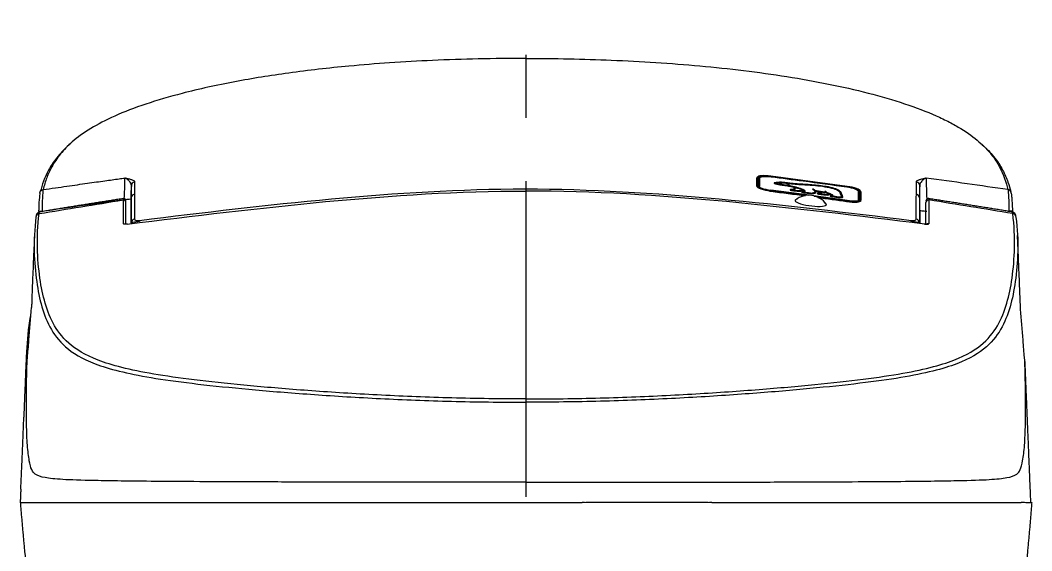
# Model space of a CAD drawing. Extents: x 2897 to 9100, y -47 to 2481.
# Drawn here: x 4303.5 to 4703.9, y 661.7 to 871.7 of the extents above; entities that cross this region are included whole.
import ezdxf

# ---------------------------------------------------------------- set-up
doc = ezdxf.new("R2010")
doc.units = 0
doc.header["$LTSCALE"] = 20
doc.header["$MEASUREMENT"] = 0
doc.linetypes.add('CENTER', pattern=[2, 1.25, -0.25, 0.25, -0.25])
doc.layers.get('0').update_dxf_attribs({"linetype": 'CONTINUOUS'})
doc.layers.add('1', color=7, linetype='CONTINUOUS')

msp = doc.modelspace()

# ---------------------------------------------------------------- linework, layer by layer
at = {"color": 1, "linetype": 'CENTER', "ltscale": 5}
msp.add_line((4503.7, 283.05), (4503.7, 871.69), dxfattribs=at)
at = {"layer": '1', "color": 0, "linetype": 'Continuous'}
for p, q in [((4503.66, 856.59), (4503.66, 856.59)), ((4347.48, 801.38), (4347.39, 791.2)), ((4659.46, 801.38), (4659.55, 791.25)), ((4345.93, 791.04), (4345.9, 791.01)), ((4661.46, 791.01), (4661.43, 791.04)), ((4700.29, 680.77), (4700.29, 680.77))]:
    msp.add_line(p, q, dxfattribs=at)
at = {"layer": '1', "color": 0}
for p, q in [((4595.05, 805.96), (4595.05, 809.27)), ((4595.39, 809.56), (4595.39, 806.26)), ((4595.49, 806.24), (4595.49, 809.55)), ((4595.75, 809.26), (4595.75, 805.95)), ((4600.59, 809.97), (4600.55, 809.68)), ((4630.79, 805.95), (4600.59, 810)), ((4600.59, 809.99), (4600.59, 810)), ((4630.79, 805.94), (4600.59, 809.99)), ((4600.59, 809.97), (4630.79, 805.92)), ((4630.79, 805.92), (4630.75, 805.63)), ((4630.75, 805.63), (4630.75, 805.48)), ((4630.79, 805.94), (4630.79, 805.95)), ((4600.59, 804.43), (4600.55, 804.14)), ((4614.27, 802.3), (4600.55, 804.14)), ((4615.93, 802.4), (4600.59, 804.46)), ((4600.59, 804.45), (4600.59, 804.46)), ((4615.86, 802.4), (4600.59, 804.45)), ((4600.59, 804.43), (4615.68, 802.4)), ((4630.79, 800.41), (4617.55, 802.18)), ((4630.79, 800.4), (4617.61, 802.17)), ((4617.8, 802.12), (4630.79, 800.38)), ((4630.75, 800.09), (4619.12, 801.65)), ((4635.55, 800.53), (4635.55, 803.84)), ((4635.89, 804.13), (4635.89, 800.82)), ((4635.99, 800.81), (4635.99, 804.12)), ((4636.25, 803.82), (4636.25, 800.52)), ((4630.79, 800.38), (4630.75, 800.09)), ((4630.79, 800.4), (4630.79, 800.41))]:
    msp.add_line(p, q, dxfattribs=at)
msp.add_arc((4615.62, 793.95), 8.46, 35.3662, 128.832, dxfattribs=at)
for centre, major_axis, ratio, start_param, end_param in [((4595.35, 809.27), (-0.3, 0), 0.977176, 4.582108, 6.283185), ((4600.59, 808.86), (-5.2, 0.73), 0.21337, 4.742381, 6.313177), ((4600.59, 808.86), (-5.1, 0.72), 0.21337, 4.742381, 6.313177), ((4595.45, 809.26), (-0.3, 0), 0.977176, 3.141593, 4.582108), ((4600.55, 808.57), (-4.8, 0.72), 0.226137, 4.746368, 6.317164), ((4596.04, 808.93), (-0.2, 0), 0.97707, 4.596932, 6.283185), ((4595.35, 805.96), (0.3, 0), 0.977176, 1.440515, 3.141593), ((4600.55, 805.27), (-5.5, 0.73), 0.202145, 0.02673, 1.597527), ((4600.59, 805.56), (-5.2, 0.73), 0.21337, 0.029992, 1.600788), ((4595.45, 805.95), (-0.3, 0), 0.977176, 3.141593, 4.582108), ((4600.59, 805.56), (-5.1, 0.72), 0.21337, 0.029992, 1.600788), ((4600.55, 805.27), (-4.8, 0.72), 0.226137, 0.033979, 0.227555), ((4600.55, 805.27), (-4.8, 0.72), 0.226137, 0.642172, 1.604775), ((4630.75, 804.52), (-5.5, 0.73), 0.202145, 3.565072, 4.739119), ((4630.79, 804.81), (-5.2, 0.73), 0.21337, 3.171585, 4.742381), ((4630.79, 804.81), (-5.1, 0.72), 0.21337, 3.171585, 4.742381), ((4630.75, 804.52), (-4.8, 0.72), 0.226137, 3.175571, 4.518381), ((4630.79, 801.51), (-5.1, 0.72), 0.21337, 1.600788, 3.171585), ((4630.79, 801.51), (-5.2, 0.73), 0.21337, 1.600788, 3.171585), ((4630.75, 803.43), (-4.8, 0.67), 0.21337, 3.171585, 3.515073), ((4635.27, 803.72), (-0.2, 0), 0.97617, 3.141593, 4.572097), ((4635.85, 803.84), (-0.3, 0), 0.977176, 4.582108, 6.283185), ((4635.85, 800.53), (-0.3, 0), 0.977176, 4.582108, 6.283185), ((4635.95, 803.82), (0.3, 0), 0.977176, 0, 1.440515), ((4635.95, 800.52), (-0.3, 0), 0.977176, 3.141593, 4.582108), ((4630.75, 804.52), (-5.5, 0.73), 0.202145, 3.168323, 3.416461), ((4630.75, 801.22), (-5.5, 0.73), 0.202145, 1.597527, 3.168323)]:
    msp.add_ellipse(centre, major_axis=major_axis, ratio=ratio, start_param=start_param, end_param=end_param, dxfattribs=at)
at = {"layer": '1', "color": 0, "linetype": 'Continuous'}
for centre, major_axis, ratio, start_param, end_param in [((4348.99, 806.23), (-1.5, 0), 0.973427, 4.859971, 6.276869), ((4658, 806.23), (1.5, -0.01), 0.973426, 0.015724, 1.432621), ((4344.36, 800.12), (1, 0), 1, 6.283193, 8.022508), ((4348.98, 801.37), (-1.5, 0), 0.974796, 4.862351, 6.276701), ((4657.96, 801.37), (1.5, -0.01), 0.974795, 0.01614, 1.43049), ((4663, 800.12), (1, 0), 1, 1.398595, 3.14158), ((4344.36, 799.59), (1, 0), 0.975258, 0, 1.720343), ((4663, 799.59), (-1, 0), 0.975258, 4.562842, 6.283185), ((4311.23, 793.71), (1.49, -0.18), 0.973707, 1.842181, 3.217637), ((4348.94, 791.52), (-1.5, 0), 0.977469, 4.86611, 6.277467), ((4657.9, 791.52), (1.5, -0.01), 0.977468, 0.015924, 1.427281), ((4696.13, 793.71), (-1.49, -0.18), 0.973707, 3.065548, 4.441004), ((4344.36, 790.2), (1, 0), 0.977855, 1.037368, 1.722357), ((4350.96, 791.04), (0.18, -1.49), 0.14994, 3.353164, 3.990729), ((4655.88, 791.04), (-0.18, -1.49), 0.147825, 2.292193, 2.929758), ((4663, 790.2), (-1, 0), 0.977855, 4.560828, 5.23645)]:
    msp.add_ellipse(centre, major_axis=major_axis, ratio=ratio, start_param=start_param, end_param=end_param, dxfattribs=at)
for points, knots in [([(4503.66, 856.59), (4497.35, 856.55), (4485.02, 856.47), (4467.02, 855.85), (4449.96, 854.9), (4430.88, 853.37), (4410.27, 851.04), (4388, 847.46), (4363.73, 842.14), (4343.82, 835.57), (4330.8, 828.73), (4323.89, 823.65), (4319.04, 818.55), (4316.44, 814.61), (4314.89, 811.51), (4313.98, 809.3), (4313.18, 806.99), (4312.78, 805.45), (4312.58, 804.65)], [0, 0, 0, 0, 0.066982, 0.130716, 0.191334, 0.248966, 0.335776, 0.415755, 0.499002, 0.623838, 0.68452, 0.749311, 0.808177, 0.874762, 0.902999, 0.933262, 0.965585, 1, 1, 1, 1]), ([(4503.66, 856.59), (4514.98, 856.59), (4526.25, 856.37), (4549.22, 855.43), (4560.91, 854.69), (4578.31, 853.1), (4584.08, 852.49), (4595.57, 851.09), (4601.31, 850.29), (4618.14, 847.62), (4628.93, 845.48), (4644.12, 841.57), (4649.01, 840.15), (4658.03, 837.16), (4662.2, 835.57), (4667.84, 833.08), (4669.63, 832.22), (4672.93, 830.5), (4674.45, 829.64), (4678.66, 827.05), (4681, 825.33), (4684.94, 821.89), (4686.54, 820.19), (4689.17, 816.89), (4690.2, 815.28), (4692.76, 810.56), (4693.76, 807.55), (4694.43, 804.65)], [0, 0, 0, 0, 0.119755, 0.119755, 0.245504, 0.245504, 0.308379, 0.308379, 0.371254, 0.371254, 0.497003, 0.497003, 0.559878, 0.559878, 0.622752, 0.622752, 0.65419, 0.65419, 0.685627, 0.685627, 0.748501, 0.748501, 0.811376, 0.811376, 0.874251, 0.874251, 1, 1, 1, 1]), ([(4323.22, 822.7), (4323.1, 822.59), (4322.97, 822.49), (4320.88, 820.63), (4319.28, 818.91), (4316.64, 815.57), (4315.6, 813.95), (4313.14, 809.41), (4312.15, 806.59), (4311.46, 803.87)], [0, 0, 0, 0, 0.015866, 0.015866, 0.27074, 0.27074, 0.525615, 0.525615, 1, 1, 1, 1]), ([(4683.91, 822.73), (4684.03, 822.62), (4685.93, 820.96), (4689.26, 817.44), (4692.46, 812.5), (4694.47, 807.85), (4695.22, 805.1), (4695.55, 803.86)], [0, 0, 0, 0, 0.015109, 0.244573, 0.525137, 0.784824, 1, 1, 1, 1]), ([(4312.58, 804.65), (4314.19, 804.88), (4317.32, 805.34), (4321.85, 805.99), (4326.07, 806.59), (4329.99, 807.15), (4333.59, 807.66), (4336.88, 808.12), (4339.85, 808.54), (4342.51, 808.91), (4344.18, 809.14), (4344.96, 809.24)], [0, 0, 0, 0, 0.14962, 0.289664, 0.420105, 0.540919, 0.652086, 0.753591, 0.845419, 0.927558, 1, 1, 1, 1]), ([(4344.66, 800.79), (4344.76, 802.79), (4344.84, 804.68), (4344.95, 807.69), (4344.97, 808.78), (4344.96, 809.24)], [0, 0, 0, 0, 0.5, 0.5, 1, 1, 1, 1]), ([(4344.96, 809.24), (4345.02, 809.25), (4345.03, 809.23), (4345.09, 809.22), (4345.12, 809.21), (4345.21, 809.2), (4345.27, 809.19), (4345.46, 809.15), (4345.58, 809.13), (4345.93, 809.06), (4346.16, 809.01), (4346.83, 808.86), (4347.24, 808.75), (4348.29, 808.37), (4348.78, 808.06), (4348.77, 807.67)], [0, 0, 0, 0, 0.015625, 0.015625, 0.03125, 0.03125, 0.0625, 0.0625, 0.125, 0.125, 0.25, 0.25, 0.5, 0.5, 1, 1, 1, 1]), ([(4347.49, 806.24), (4347.49, 806.91), (4347.11, 807.53), (4346.4, 808.31), (4346.13, 808.54), (4345.71, 808.84), (4345.57, 808.94), (4345.34, 809.06), (4345.27, 809.1), (4345.16, 809.16), (4345.12, 809.17), (4345.06, 809.2), (4345.04, 809.21), (4345.01, 809.22), (4345.02, 809.25), (4344.96, 809.24)], [0, 0, 0, 0, 0.5, 0.5, 0.75, 0.75, 0.875, 0.875, 0.9375, 0.9375, 0.96875, 0.96875, 0.984375, 0.984375, 1, 1, 1, 1]), ([(4658.21, 807.67), (4658.22, 808.06), (4658.7, 808.37), (4659.76, 808.75), (4660.17, 808.86), (4660.84, 809.01), (4661.07, 809.06), (4661.43, 809.13), (4661.55, 809.15), (4661.73, 809.19), (4661.79, 809.2), (4661.88, 809.21), (4661.91, 809.22), (4661.98, 809.23), (4661.99, 809.25), (4662.04, 809.24)], [0, 0, 0, 0, 0.5, 0.5, 0.75, 0.75, 0.875, 0.875, 0.9375, 0.9375, 0.96875, 0.96875, 0.984375, 0.984375, 1, 1, 1, 1]), ([(4662.04, 809.24), (4661.99, 809.25), (4662, 809.22), (4661.96, 809.21), (4661.94, 809.2), (4661.89, 809.17), (4661.85, 809.16), (4661.74, 809.1), (4661.66, 809.06), (4661.44, 808.94), (4661.29, 808.84), (4660.87, 808.54), (4660.6, 808.31), (4659.88, 807.53), (4659.5, 806.91), (4659.5, 806.24)], [0, 0, 0, 0, 0.015625, 0.015625, 0.03125, 0.03125, 0.0625, 0.0625, 0.125, 0.125, 0.25, 0.25, 0.5, 0.5, 1, 1, 1, 1]), ([(4662.04, 809.24), (4662.03, 808.78), (4662.05, 807.69), (4662.15, 804.68), (4662.23, 802.78), (4662.33, 800.79)], [0, 0, 0, 0, 0.5, 0.5, 1, 1, 1, 1]), ([(4347.49, 806.24), (4347.49, 806.05), (4347.49, 805.85), (4347.48, 805.45), (4347.48, 805.24), (4347.48, 804.63), (4347.47, 804.21), (4347.46, 802.94), (4347.46, 802.06), (4347.45, 801.15)], [0, 0, 0, 0, 0.125, 0.125, 0.25, 0.25, 0.5, 0.5, 1, 1, 1, 1]), ([(4350.73, 792.49), (4375.91, 795.56), (4401.22, 798.64), (4452.14, 803.32), (4477.74, 804.93), (4503.41, 804.93)], [0, 0, 0, 0, 0.5, 0.5, 1, 1, 1, 1]), ([(4503.41, 804.93), (4529.07, 804.93), (4554.67, 803.32), (4605.61, 798.64), (4630.92, 795.56), (4656.11, 792.49)], [0, 0, 0, 0, 0.5, 0.5, 1, 1, 1, 1]), ([(4659.57, 796.53), (4659.57, 797.37), (4659.56, 798.2), (4659.55, 799.45), (4659.54, 800.08), (4659.54, 800.7), (4659.54, 801.02), (4659.54, 801.12), (4659.53, 801.33), (4659.53, 801.43), (4659.53, 802.36), (4659.52, 803.17), (4659.51, 804.35), (4659.51, 804.74), (4659.5, 805.51), (4659.5, 805.88), (4659.5, 806.24)], [0, 0, 0, 0, 0.25, 0.25, 0.375, 0.4375, 0.4375, 0.46875, 0.46875, 0.5, 0.5, 0.75, 0.75, 0.875, 0.875, 1, 1, 1, 1]), ([(4311.31, 803.27), (4311.21, 802.84), (4311.1, 801.9), (4310.91, 799.31), (4310.84, 797.68), (4310.78, 795.96)], [0, 0, 0, 0, 0.5, 0.5, 1, 1, 1, 1]), ([(4312.58, 804.65), (4312.53, 804.34), (4312.42, 803.68), (4312.33, 802.16), (4312.27, 800.89), (4312.24, 800.05), (4312.21, 798.97), (4312.18, 797.63), (4312.17, 796.63), (4312.17, 796.1)], [0, 0, 0, 0, 0.237985, 0.498466, 0.56293, 0.646525, 0.748442, 0.867111, 1, 1, 1, 1]), ([(4344.66, 800.79), (4345.41, 800.79), (4346.13, 800.83), (4347.15, 800.96), (4347.45, 801.06), (4347.45, 801.15)], [0, 0, 0, 0, 0.5, 0.5, 1, 1, 1, 1]), ([(4345.9, 791.01), (4371.91, 794.19), (4398.05, 797.41), (4450.71, 802.37), (4477.13, 804.1), (4503.68, 804.1)], [0, 0, 0, 0, 0.5, 0.5, 1, 1, 1, 1]), ([(4661.46, 791.01), (4635.45, 794.19), (4609.31, 797.41), (4556.65, 802.37), (4530.23, 804.1), (4503.68, 804.1)], [0, 0, 0, 0, 0.5, 0.5, 1, 1, 1, 1]), ([(4662.33, 800.82), (4662.33, 800.8), (4662.33, 800.77), (4662.33, 800.75), (4662.33, 800.62), (4662.33, 800.46), (4662.33, 800.3)], [0, 0, 0, 0, 0.000123, 0.000123, 0.000123, 1, 1, 1, 1]), ([(4694.43, 804.65), (4694.54, 804.16), (4694.63, 803.06), (4694.77, 800.03), (4694.81, 798.11), (4694.83, 796.1)], [0, 0, 0, 0, 0.5, 0.5, 1, 1, 1, 1]), ([(4695.7, 803.27), (4695.73, 803.14), (4695.78, 802.9), (4695.85, 802.3), (4695.93, 801.55), (4696.02, 800.33), (4696.13, 798.5), (4696.19, 796.81), (4696.22, 795.96)], [0, 0, 0, 0, 0.126081, 0.249489, 0.373141, 0.49994, 0.749855, 1, 1, 1, 1]), ([(4345.36, 790.99), (4345.36, 791.17), (4345.36, 791.36), (4345.36, 794.16), (4345.36, 796.84), (4345.36, 799.59)], [0, 0, 0, 0, 0.064886, 0.064886, 1, 1, 1, 1]), ([(4662, 790.99), (4662, 791.17), (4662, 791.35), (4662, 794.16), (4662, 796.84), (4662, 799.59)], [0, 0, 0, 0, 0.065013, 0.065013, 1, 1, 1, 1]), ([(4311.1, 795.72), (4311.03, 795.72), (4310.81, 795.7), (4310.48, 795.51), (4310.19, 795.25), (4310.02, 795), (4309.93, 794.79), (4309.86, 794.57), (4309.79, 794.26), (4309.76, 794.06), (4309.73, 793.71), (4309.72, 793.69)], [0, 0, 0, 0, 0.032591, 0.109736, 0.175465, 0.234535, 0.294695, 0.376856, 0.544443, 0.964316, 1, 1, 1, 1]), ([(4348.73, 792.96), (4348.73, 792.8), (4348.84, 792.66), (4349.44, 792.46), (4349.98, 792.4), (4350.73, 792.49)], [0, 0, 0, 0, 0.5, 0.5, 1, 1, 1, 1]), ([(4656.11, 792.49), (4656.86, 792.4), (4657.4, 792.46), (4658, 792.66), (4658.12, 792.8), (4658.12, 792.96)], [0, 0, 0, 0, 0.5, 0.5, 1, 1, 1, 1]), ([(4659.57, 796.53), (4659.58, 796.44), (4659.87, 796.34), (4660.9, 796.21), (4661.62, 796.17), (4662.37, 796.17)], [0, 0, 0, 0, 0.5, 0.5, 1, 1, 1, 1]), ([(4697.59, 794.04), (4697.58, 794.15), (4697.54, 794.39), (4697.5, 794.6), (4697.38, 794.93), (4697.14, 795.28), (4696.77, 795.6), (4696.45, 795.7), (4696.27, 795.74)], [0, 0, 0, 0, 0.297445, 0.558507, 0.688585, 0.787127, 0.889914, 1, 1, 1, 1]), ([(4345.9, 791.01), (4345.84, 791.01), (4345.79, 791), (4345.52, 790.97), (4345.32, 790.96), (4344.95, 790.95), (4344.78, 790.96), (4344.5, 790.99), (4344.39, 791.01), (4344.25, 791.08), (4344.21, 791.12), (4344.21, 791.17)], [0, 0, 0, 0, 0.058388, 0.058388, 0.287997, 0.287997, 0.52184, 0.52184, 0.761124, 0.761124, 1, 1, 1, 1]), ([(4345.69, 791.02), (4345.56, 791), (4345.3, 790.98), (4345.01, 790.99), (4344.87, 791), (4344.81, 791.02), (4344.84, 791.01)], [0, 0, 0, 0, 0.295168, 0.613792, 0.85106, 1, 1, 1, 1]), ([(4350.67, 792.01), (4349.64, 791.88), (4348.76, 791.76), (4347.69, 791.59), (4347.45, 791.55), (4347.45, 791.52)], [0, 0, 0, 0, 0.5, 0.5, 1, 1, 1, 1]), ([(4659.4, 791.52), (4659.4, 791.55), (4659.16, 791.59), (4658.08, 791.76), (4657.2, 791.88), (4656.17, 792.01)], [0, 0, 0, 0, 0.5, 0.5, 1, 1, 1, 1]), ([(4661.46, 791.01), (4661.52, 791.01), (4661.57, 791), (4661.84, 790.97), (4662.04, 790.96), (4662.41, 790.95), (4662.58, 790.96), (4662.86, 790.99), (4662.97, 791.01), (4663.11, 791.08), (4663.15, 791.12), (4663.15, 791.17)], [0, 0, 0, 0, 0.058388, 0.058388, 0.287997, 0.287997, 0.52184, 0.52184, 0.761124, 0.761124, 1, 1, 1, 1]), ([(4662.53, 791.01), (4662.47, 791), (4662.3, 790.99), (4662, 790.99), (4661.75, 791.01), (4661.61, 791.02)], [0, 0, 0, 0, 0.431983, 0.699099, 1, 1, 1, 1]), ([(4309.13, 786.51), (4309.04, 784.29), (4308.86, 780.07), (4308.62, 774.45), (4308.42, 769.59), (4308.25, 765.5), (4308.13, 762.2), (4308.05, 759.77), (4308.02, 758.37), (4308, 758.03), (4308, 757.98)], [0, 0, 0, 0, 0.107216, 0.217795, 0.334519, 0.459494, 0.594273, 0.740029, 0.897698, 1, 1, 1, 1]), ([(4699.44, 756.99), (4699.45, 756.96), (4699.44, 757.37), (4699.37, 759.07), (4699.25, 762.12), (4699.07, 766.42), (4698.84, 771.95), (4698.56, 778.71), (4698.35, 783.77), (4698.23, 786.51)], [0, 0, 0, 0, 0.130078, 0.265735, 0.400609, 0.538494, 0.682698, 0.835872, 1, 1, 1, 1]), ([(4503.68, 721.8), (4493.82, 721.8), (4483.96, 721.93), (4464.79, 722.45), (4455.5, 722.82), (4437.44, 723.74), (4428.65, 724.29), (4412.25, 725.47), (4404.56, 726.1), (4390.09, 727.42), (4383.27, 728.11), (4370.74, 729.55), (4365.07, 730.28), (4354.95, 731.85), (4350.49, 732.67), (4342.66, 734.45), (4339.32, 735.4), (4330.74, 738.37), (4326.83, 740.57), (4320.82, 745.37), (4318.73, 747.97), (4315.49, 753.54), (4314.31, 756.5), (4312.47, 762.79), (4311.81, 766.11), (4311.31, 769.62)], [0, 0, 0, 0, 0.0625, 0.0625, 0.125, 0.125, 0.1875, 0.1875, 0.25, 0.25, 0.3125, 0.3125, 0.375, 0.375, 0.4375, 0.4375, 0.5, 0.5, 0.625, 0.625, 0.75, 0.75, 0.875, 0.875, 1, 1, 1, 1]), ([(4503.68, 721.8), (4513.54, 721.8), (4523.4, 721.93), (4542.57, 722.45), (4551.86, 722.82), (4569.92, 723.74), (4578.72, 724.29), (4595.11, 725.47), (4602.8, 726.1), (4617.27, 727.42), (4624.09, 728.11), (4636.62, 729.55), (4642.29, 730.28), (4652.41, 731.85), (4656.87, 732.67), (4664.7, 734.45), (4668.04, 735.4), (4676.62, 738.37), (4680.53, 740.57), (4686.54, 745.37), (4688.63, 747.97), (4691.87, 753.54), (4693.05, 756.5), (4694.89, 762.79), (4695.55, 766.11), (4696.05, 769.62)], [0, 0, 0, 0, 0.0625, 0.0625, 0.125, 0.125, 0.1875, 0.1875, 0.25, 0.25, 0.3125, 0.3125, 0.375, 0.375, 0.4375, 0.4375, 0.5, 0.5, 0.625, 0.625, 0.75, 0.75, 0.875, 0.875, 1, 1, 1, 1]), ([(4310.03, 768.22), (4310.53, 764.7), (4311.19, 761.37), (4313.03, 755.06), (4314.2, 752.1), (4317.45, 746.53), (4319.53, 743.92), (4325.58, 739.11), (4329.53, 736.92), (4338.18, 733.96), (4341.56, 733.02), (4349.46, 731.26), (4353.96, 730.44), (4364.17, 728.89), (4369.88, 728.16), (4382.51, 726.73), (4389.38, 726.05), (4403.95, 724.75), (4411.7, 724.12), (4428.2, 722.96), (4437.06, 722.41), (4455.22, 721.5), (4464.57, 721.14), (4483.85, 720.63), (4493.77, 720.5), (4503.68, 720.5)], [0, 0, 0, 0, 0.125, 0.125, 0.25, 0.25, 0.375, 0.375, 0.5, 0.5, 0.5625, 0.5625, 0.625, 0.625, 0.6875, 0.6875, 0.75, 0.75, 0.8125, 0.8125, 0.875, 0.875, 0.9375, 0.9375, 1, 1, 1, 1]), ([(4697.33, 768.22), (4696.83, 764.7), (4696.17, 761.37), (4694.33, 755.06), (4693.16, 752.1), (4689.91, 746.53), (4687.83, 743.92), (4681.78, 739.11), (4677.83, 736.92), (4669.18, 733.96), (4665.8, 733.02), (4657.9, 731.26), (4653.4, 730.44), (4643.19, 728.89), (4637.48, 728.16), (4624.85, 726.73), (4617.98, 726.05), (4603.41, 724.75), (4595.66, 724.12), (4579.16, 722.96), (4570.3, 722.41), (4552.14, 721.5), (4542.79, 721.14), (4523.51, 720.63), (4513.59, 720.5), (4503.68, 720.5)], [0, 0, 0, 0, 0.125, 0.125, 0.25, 0.25, 0.375, 0.375, 0.5, 0.5, 0.5625, 0.5625, 0.625, 0.625, 0.6875, 0.6875, 0.75, 0.75, 0.8125, 0.8125, 0.875, 0.875, 0.9375, 0.9375, 1, 1, 1, 1]), ([(4307.43, 754.44), (4306.62, 749.67), (4306.23, 745.01), (4305.93, 739.6), (4305.89, 738.72), (4305.8, 736.61)], [0, 0, 0, 0, 0.83666, 0.83666, 1, 1, 1, 1]), ([(4306.15, 734.02), (4306.17, 734.87), (4306.26, 736.37), (4306.54, 740.23), (4306.74, 742.6), (4306.96, 745.08)], [0, 0, 0, 0, 0.5, 0.5, 1, 1, 1, 1]), ([(4701.21, 734.02), (4701.19, 734.87), (4701.1, 736.37), (4700.82, 740.23), (4700.62, 742.6), (4700.4, 745.08)], [0, 0, 0, 0, 0.5, 0.5, 1, 1, 1, 1]), ([(4307.1, 697.36), (4306.79, 699.06), (4306.54, 701.06), (4306.19, 705.92), (4306.07, 708.75), (4305.95, 715.07), (4305.94, 718.54), (4305.99, 725.96), (4306.06, 729.95), (4306.15, 734.02)], [0, 0, 0, 0, 0.25, 0.25, 0.5, 0.5, 0.75, 0.75, 1, 1, 1, 1]), ([(4700.26, 697.36), (4700.57, 699.06), (4700.82, 701.06), (4701.17, 705.92), (4701.29, 708.75), (4701.41, 715.07), (4701.42, 718.54), (4701.37, 725.96), (4701.3, 729.95), (4701.21, 734.02)], [0, 0, 0, 0, 0.25, 0.25, 0.5, 0.5, 0.75, 0.75, 1, 1, 1, 1]), ([(4304.63, 706.61), (4304.71, 708.73), (4304.79, 710.79), (4304.89, 713.74), (4304.92, 714.62), (4304.9, 714.61)], [0, 0, 0, 0, 0.5, 0.5, 1, 1, 1, 1]), ([(4503.68, 688.8), (4493.66, 688.8), (4483.76, 688.8), (4464.44, 688.82), (4454.98, 688.83), (4441.09, 688.85), (4436.51, 688.86), (4427.66, 688.87), (4423.36, 688.88), (4410.82, 688.91), (4402.92, 688.94), (4388.02, 688.99), (4380.99, 689.02), (4368.24, 689.09), (4362.45, 689.13), (4352.05, 689.21), (4347.42, 689.26), (4339.48, 689.36), (4336.13, 689.42), (4327.45, 689.6), (4323.46, 689.73), (4317.29, 690.1), (4315.1, 690.33), (4311.65, 690.96), (4310.37, 691.31), (4308.86, 692.48), (4308.41, 692.98), (4307.67, 694.66), (4307.36, 695.95), (4307.1, 697.36)], [0, 0, 0, 0, 0.0625, 0.0625, 0.125, 0.125, 0.15625, 0.15625, 0.1875, 0.1875, 0.25, 0.25, 0.3125, 0.3125, 0.375, 0.375, 0.4375, 0.4375, 0.5, 0.5, 0.625, 0.625, 0.75, 0.75, 0.875, 0.875, 0.9375, 0.9375, 1, 1, 1, 1]), ([(4503.68, 688.8), (4513.7, 688.8), (4523.6, 688.8), (4542.92, 688.82), (4552.38, 688.83), (4566.27, 688.85), (4570.85, 688.86), (4579.7, 688.87), (4584, 688.88), (4596.55, 688.91), (4604.44, 688.94), (4619.34, 688.99), (4626.37, 689.02), (4639.12, 689.09), (4644.91, 689.13), (4655.31, 689.21), (4659.94, 689.26), (4667.88, 689.36), (4671.23, 689.42), (4679.91, 689.6), (4683.9, 689.73), (4690.07, 690.1), (4692.26, 690.33), (4695.71, 690.96), (4696.99, 691.31), (4698.5, 692.48), (4698.95, 692.98), (4699.69, 694.66), (4700, 695.95), (4700.26, 697.36)], [0, 0, 0, 0, 0.0625, 0.0625, 0.125, 0.125, 0.15625, 0.15625, 0.1875, 0.1875, 0.25, 0.25, 0.3125, 0.3125, 0.375, 0.375, 0.4375, 0.4375, 0.5, 0.5, 0.625, 0.625, 0.75, 0.75, 0.875, 0.875, 0.9375, 0.9375, 1, 1, 1, 1]), ([(4303.73, 686.11), (4303.76, 686.1), (4303.79, 686.98), (4303.93, 689.93), (4304.03, 692), (4304.11, 694.11)], [0, 0, 0, 0, 0.5, 0.5, 1, 1, 1, 1]), ([(4303.51, 680.77), (4304.1, 680.77), (4304.79, 680.77), (4306.3, 680.77), (4307.07, 680.77), (4308.91, 680.77), (4309.95, 680.77), (4312.48, 680.77), (4313.95, 680.77), (4317.53, 680.77), (4319.64, 680.77), (4324.8, 680.77), (4327.86, 680.77), (4335.3, 680.77), (4339.7, 680.77), (4350.04, 680.77), (4356, 680.77), (4369.31, 680.77), (4376.63, 680.77), (4392.52, 680.77), (4401.1, 680.77), (4419.39, 680.77), (4429.12, 680.77), (4449.43, 680.77), (4460.02, 680.77), (4481.65, 680.77), (4492.68, 680.77), (4503.7, 680.77)], [0.3838469, 0.3838469, 0.3838469, 0.3838469, 0.44045, 0.44045, 0.4870792, 0.4870792, 0.5337083, 0.5337083, 0.5803375, 0.5803375, 0.6269667, 0.6269667, 0.6735958, 0.6735958, 0.720225, 0.720225, 0.7668542, 0.7668542, 0.8134833, 0.8134833, 0.8601125, 0.8601125, 0.9067417, 0.9067417, 0.9533708, 0.9533708, 1, 1, 1, 1]), ([(4526.88, 680.77), (4526.86, 680.77), (4526.83, 680.77), (4526.79, 680.77), (4526.73, 680.77), (4526.59, 680.77), (4526.5, 680.77), (4526.31, 680.77), (4526.21, 680.77), (4526.03, 680.77), (4525.95, 680.77), (4525.88, 680.77)], [0, 0, 0, 0, 0.215041, 0.215041, 0.430083, 0.430083, 0.64511, 0.64511, 0.860106, 0.860106, 1, 1, 1, 1]), ([(4575.74, 680.77), (4571.35, 680.77), (4560.79, 680.77), (4544.65, 680.77), (4532.91, 680.77), (4527.36, 680.77)], [0, 0, 0, 0, 0.274583, 0.657416, 1, 1, 1, 1]), ([(4577.25, 680.77), (4577.14, 680.77), (4577.02, 680.77), (4576.81, 680.77), (4576.71, 680.77), (4576.54, 680.77), (4576.46, 680.77), (4576.34, 680.77), (4576.3, 680.77), (4576.27, 680.77), (4576.25, 680.77)], [0, 0, 0, 0, 0.21478, 0.21478, 0.42956, 0.42956, 0.644354, 0.644354, 0.85918, 1, 1, 1, 1]), ([(4577.25, 680.77), (4584.39, 680.77), (4591.53, 680.77), (4632.36, 680.77), (4666.04, 680.77), (4699.73, 680.77)], [0, 0, 0, 0, 0.174967, 0.174967, 1, 1, 1, 1]), ([(4700.93, 680.77), (4700.85, 680.77), (4700.8, 680.77), (4700.73, 680.77), (4700.56, 680.77), (4700.45, 680.77), (4700.22, 680.77), (4700.09, 680.77), (4699.88, 680.77), (4699.8, 680.77), (4699.73, 680.77)], [0, 0, 0, 0, 0.218915, 0.437831, 0.437831, 0.656735, 0.656735, 0.875753, 0.875753, 1, 1, 1, 1]), ([(4702.05, 680.77), (4702.14, 680.77), (4702.23, 680.77), (4702.68, 680.77), (4702.96, 680.77), (4703.3, 680.77), (4703.42, 680.77), (4703.49, 680.77), (4703.51, 680.77)], [0, 0, 0, 0, 0.116222, 0.116222, 0.643196, 0.643196, 0.906683, 1, 1, 1, 1]), ([(4305.07, 663.28), (4305.52, 658.44), (4306.48, 648.64), (4307.97, 634.61), (4309.43, 621.74), (4310.73, 610.75), (4312.09, 599.83), (4313.72, 587.63), (4315.64, 574.01), (4317.91, 558.89), (4320.55, 542.31), (4323.5, 524.75), (4326.62, 507.04), (4330.27, 487.2), (4334.42, 465.72), (4339.06, 442.88), (4343.6, 421.43), (4348.15, 400.63), (4353.08, 378.62), (4358.62, 354.26), (4364.66, 328.05), (4368.83, 309.91), (4370.93, 300.77)], [0, 0, 0, 0, 0.043796, 0.089159, 0.128972, 0.163359, 0.195878, 0.230002, 0.266455, 0.305966, 0.348927, 0.395357, 0.441835, 0.486173, 0.549423, 0.609525, 0.666606, 0.721667, 0.782133, 0.849632, 0.924298, 1, 1, 1, 1]), ([(4702.34, 663.28), (4701.89, 658.44), (4700.93, 648.64), (4699.44, 634.61), (4697.98, 621.74), (4696.68, 610.75), (4695.32, 599.83), (4693.69, 587.63), (4691.77, 574.01), (4689.49, 558.89), (4686.86, 542.31), (4683.91, 524.75), (4680.79, 507.04), (4677.14, 487.2), (4672.99, 465.72), (4668.35, 442.88), (4663.81, 421.43), (4659.26, 400.63), (4654.33, 378.62), (4648.78, 354.26), (4642.74, 328.05), (4638.58, 309.91), (4636.48, 300.77)], [0, 0, 0, 0, 0.043796, 0.089159, 0.128972, 0.163359, 0.195878, 0.230002, 0.266455, 0.305966, 0.348927, 0.395357, 0.441835, 0.486173, 0.549423, 0.609525, 0.666606, 0.721667, 0.782133, 0.849632, 0.924298, 1, 1, 1, 1])]:
    msp.add_open_spline(points, degree=3, knots=knots, dxfattribs=at)
at = {"layer": '1', "color": 0}
for points in [[(4594.88, 809.29), (4594.87, 809.26), (4594.87, 809.23), (4594.87, 809.2)], [(4594.87, 809.2), (4594.87, 808.1), (4594.87, 807.02), (4594.87, 805.94)], [(4595.95, 809.13), (4596, 809.17), (4596.06, 809.21), (4596.15, 809.25)], [(4603.38, 807.33), (4603.39, 807.33), (4603.4, 807.34), (4603.41, 807.34)], [(4605.11, 806.55), (4604.79, 806.59), (4604.48, 806.63), (4604.17, 806.68)], [(4600.1, 804.06), (4600.28, 804.03), (4600.47, 804.01), (4600.65, 803.99)], [(4600.65, 803.99), (4605.19, 803.42), (4609.72, 802.84), (4614.24, 802.23)], [(4611, 800.89), (4610.4, 800.74), (4610.11, 800.52), (4610.19, 800.25)], [(4619.15, 801.57), (4622.97, 801.04), (4626.78, 800.5), (4630.59, 799.96)], [(4619.97, 803.8), (4620.01, 803.75), (4620.05, 803.7), (4620.08, 803.65)], [(4620.58, 803.59), (4620.55, 803.63), (4620.52, 803.67), (4620.49, 803.72)], [(4622.25, 803.58), (4622, 803.61), (4621.75, 803.65), (4621.5, 803.68)], [(4627.87, 803.6), (4627.9, 803.49), (4627.94, 803.38), (4627.97, 803.27)], [(4628.5, 803.2), (4628.46, 803.31), (4628.43, 803.42), (4628.39, 803.53)], [(4629.1, 801.86), (4628.97, 802.14), (4628.83, 802.42), (4628.69, 802.7)], [(4629.12, 801.73), (4629.12, 801.77), (4629.11, 801.82), (4629.1, 801.86)], [(4635.29, 804.02), (4635.41, 803.92), (4635.47, 803.82), (4635.47, 803.72)], [(4636.37, 800.38), (4636.37, 801.48), (4636.37, 802.59), (4636.37, 803.71)]]:
    msp.add_open_spline(points, degree=3, dxfattribs=at)
for points, knots in [([(4595.84, 805.69), (4595.84, 806.14), (4595.84, 806.59), (4595.84, 807.67), (4595.84, 808.3), (4595.84, 808.93)], [0, 0, 0, 0, 0.419827, 0.419827, 1, 1, 1, 1]), ([(4600.66, 809.58), (4599.45, 809.73), (4598.24, 809.76), (4596.54, 809.59), (4596.06, 809.39), (4596.06, 809.13)], [0, 0, 0, 0, 0.5, 0.5, 1, 1, 1, 1]), ([(4596.06, 809.13), (4596.06, 808.5), (4596.06, 807.87), (4596.06, 806.78), (4596.06, 806.33), (4596.06, 805.88)], [0, 0, 0, 0, 0.580173, 0.580173, 1, 1, 1, 1]), ([(4630.7, 805.6), (4624.95, 806.41), (4619.2, 807.2), (4609.19, 808.52), (4604.93, 809.06), (4600.66, 809.58)], [0, 0, 0, 0, 0.574596, 0.574596, 1, 1, 1, 1]), ([(4602.53, 807.39), (4602.41, 807.38), (4602.16, 807.36), (4601.92, 807.29), (4601.86, 807.18), (4602.16, 806.99), (4602.98, 806.76), (4603.75, 806.64), (4604.13, 806.57)], [0, 0, 0, 0, 0.11509, 0.230429, 0.34789, 0.467009, 0.733118, 1, 1, 1, 1]), ([(4604.17, 806.68), (4603.93, 806.72), (4603.45, 806.8), (4602.85, 806.94), (4602.34, 807.11), (4602.48, 807.18), (4602.54, 807.22)], [0, 0, 0, 0, 0.274173, 0.547854, 0.777677, 1, 1, 1, 1]), ([(4602.92, 807.44), (4602.87, 807.43), (4602.75, 807.41), (4602.6, 807.4), (4602.53, 807.39)], [0, 0, 0, 0, 0.499759, 1, 1, 1, 1]), ([(4602.54, 807.22), (4602.6, 807.23), (4602.71, 807.25), (4602.84, 807.26), (4602.91, 807.26)], [0, 0, 0, 0, 0.50019, 1, 1, 1, 1]), ([(4602.91, 807.26), (4603, 807.27), (4603.18, 807.29), (4603.31, 807.31), (4603.38, 807.33)], [0, 0, 0, 0, 0.500825, 1, 1, 1, 1]), ([(4610.32, 806.96), (4610.05, 806.98), (4609.49, 807.03), (4608.29, 807.18), (4607.01, 807.34), (4605.45, 807.52), (4603.93, 807.62), (4603.26, 807.5), (4602.92, 807.44)], [0, 0, 0, 0, 0.10528, 0.210663, 0.44505, 0.585253, 0.794347, 1, 1, 1, 1]), ([(4603.41, 807.34), (4603.54, 807.37), (4603.8, 807.42), (4604.38, 807.45), (4605.03, 807.43), (4605.73, 807.37), (4606.83, 807.25), (4608.32, 807.05), (4610.24, 806.83), (4612.13, 806.7), (4613.94, 806.59), (4615.67, 806.5), (4617.98, 806.34), (4621.04, 806.01), (4624.71, 805.34), (4627.26, 804.41), (4627.67, 803.86), (4627.87, 803.6)], [0, 0, 0, 0, 0.025375, 0.049277, 0.073193, 0.097684, 0.122592, 0.187438, 0.252465, 0.320805, 0.388806, 0.449086, 0.509538, 0.636556, 0.765968, 0.884735, 1, 1, 1, 1]), ([(4604, 807.24), (4604.01, 807.24), (4604.01, 807.25), (4604.06, 807.25), (4604.09, 807.25)], [0, 0, 0, 0, 0.495661, 1, 1, 1, 1]), ([(4604.21, 807.13), (4604.17, 807.15), (4604.08, 807.18), (4604.03, 807.22), (4604, 807.24)], [0, 0, 0, 0, 0.498515, 1, 1, 1, 1]), ([(4604.09, 807.25), (4604.24, 807.24), (4604.54, 807.22), (4604.83, 807.17), (4604.98, 807.14)], [0, 0, 0, 0, 0.50001, 1, 1, 1, 1]), ([(4604.13, 806.57), (4604.8, 806.48), (4605.8, 806.34), (4607.13, 806.15), (4607.79, 806.04), (4608.12, 805.99)], [0, 0, 0, 0, 0.500232, 0.749883, 1, 1, 1, 1]), ([(4604.48, 807.09), (4604.43, 807.09), (4604.34, 807.1), (4604.25, 807.12), (4604.21, 807.13)], [0, 0, 0, 0, 0.499086, 1, 1, 1, 1]), ([(4604.96, 807.11), (4604.89, 807.1), (4604.76, 807.08), (4604.57, 807.08), (4604.48, 807.09)], [0, 0, 0, 0, 0.493472, 1, 1, 1, 1]), ([(4604.98, 807.14), (4604.99, 807.13), (4605.01, 807.12), (4604.97, 807.11), (4604.96, 807.11)], [0, 0, 0, 0, 0.480842, 1, 1, 1, 1]), ([(4617.06, 804.78), (4617.19, 804.71), (4617.43, 804.57), (4617.78, 804.3), (4618.04, 803.96), (4617.99, 803.6), (4617.55, 803.37), (4617.13, 803.23), (4616.66, 803.15), (4615.88, 803.28), (4615.13, 803.38), (4614.48, 803.46), (4614.02, 803.52), (4613.75, 803.56), (4613.53, 803.59), (4613.33, 803.63), (4613.27, 803.7), (4613.55, 803.75), (4613.97, 803.8), (4614.38, 804.07), (4613.66, 804.56), (4612.32, 805.05), (4611.2, 805.41), (4609.99, 805.74), (4608.56, 806.05), (4606.89, 806.3), (4605.7, 806.47), (4605.11, 806.55)], [0, 0, 0, 0, 0.032254, 0.064227, 0.12811, 0.193537, 0.258901, 0.290554, 0.311285, 0.34134, 0.370762, 0.400183, 0.414894, 0.423434, 0.432045, 0.439578, 0.446898, 0.461801, 0.49136, 0.5211, 0.635621, 0.695372, 0.755349, 0.808912, 0.862802, 0.931583, 1, 1, 1, 1]), ([(4606.72, 807.03), (4606.7, 807.04), (4606.65, 807.06), (4606.7, 807.08), (4606.72, 807.08)], [0, 0, 0, 0, 0.499514, 1, 1, 1, 1]), ([(4606.72, 807.08), (4606.88, 807.09), (4607.19, 807.12), (4607.6, 807.04), (4607.8, 807.01)], [0, 0, 0, 0, 0.501556, 1, 1, 1, 1]), ([(4606.96, 807.01), (4606.92, 807), (4606.84, 807), (4606.76, 807.02), (4606.72, 807.03)], [0, 0, 0, 0, 0.502123, 1, 1, 1, 1]), ([(4607.72, 806.89), (4607.72, 806.9), (4607.72, 806.94), (4607.48, 807.01), (4607.17, 807.03), (4607.03, 807.01), (4606.96, 807.01)], [0, 0, 0, 0, 0.211846, 0.427728, 0.716926, 1, 1, 1, 1]), ([(4607.29, 806.77), (4607.29, 806.78), (4607.27, 806.8), (4607.34, 806.81), (4607.37, 806.81)], [0, 0, 0, 0, 0.499426, 1, 1, 1, 1]), ([(4607.5, 806.73), (4607.46, 806.74), (4607.38, 806.74), (4607.32, 806.76), (4607.29, 806.77)], [0, 0, 0, 0, 0.504168, 1, 1, 1, 1]), ([(4607.37, 806.81), (4607.46, 806.82), (4607.63, 806.83), (4607.69, 806.87), (4607.72, 806.89)], [0, 0, 0, 0, 0.502069, 1, 1, 1, 1]), ([(4608.08, 806.84), (4608.03, 806.81), (4607.93, 806.75), (4607.65, 806.74), (4607.5, 806.73)], [0, 0, 0, 0, 0.496352, 1, 1, 1, 1]), ([(4607.8, 807.01), (4607.89, 806.98), (4608.06, 806.92), (4608.08, 806.87), (4608.08, 806.84)], [0, 0, 0, 0, 0.504691, 1, 1, 1, 1]), ([(4608.12, 805.99), (4608.35, 805.95), (4608.83, 805.87), (4609.27, 805.77), (4609.49, 805.72)], [0, 0, 0, 0, 0.500252, 1, 1, 1, 1]), ([(4609.49, 805.72), (4609.53, 805.68), (4609.62, 805.59), (4609.7, 805.46), (4609.81, 805.26), (4609.85, 805.01), (4609.64, 804.8), (4609.14, 804.72), (4608.84, 804.7), (4608.69, 804.69)], [0, 0, 0, 0, 0.092467, 0.184491, 0.320503, 0.557104, 0.789425, 0.894706, 1, 1, 1, 1]), ([(4609, 804.57), (4609.25, 804.58), (4609.73, 804.61), (4610.17, 804.75), (4610.32, 804.96), (4610.31, 805.24), (4610.14, 805.47), (4610.06, 805.58)], [0, 0, 0, 0, 0.17324, 0.326523, 0.497315, 0.748467, 1, 1, 1, 1]), ([(4610.06, 805.58), (4610.2, 805.54), (4610.48, 805.47), (4610.75, 805.39), (4610.88, 805.35)], [0, 0, 0, 0, 0.500507, 1, 1, 1, 1]), ([(4628.39, 803.53), (4628.3, 803.68), (4628.13, 803.95), (4627.51, 804.38), (4626.61, 804.81), (4625.36, 805.23), (4623.78, 805.62), (4621.62, 806.02), (4618.98, 806.36), (4616.06, 806.6), (4613.71, 806.73), (4612.03, 806.83), (4611.06, 806.9), (4610.57, 806.94), (4610.32, 806.96)], [0, 0, 0, 0, 0.080701, 0.156804, 0.230035, 0.303372, 0.380893, 0.467195, 0.599942, 0.73113, 0.865542, 0.932769, 0.966386, 1, 1, 1, 1]), ([(4610.88, 805.35), (4611.28, 805.23), (4612.09, 804.98), (4612.72, 804.72), (4613.03, 804.59)], [0, 0, 0, 0, 0.501057, 1, 1, 1, 1]), ([(4617.12, 804.85), (4617.08, 804.84), (4616.99, 804.83), (4617.04, 804.8), (4617.06, 804.78)], [0, 0, 0, 0, 0.495821, 1, 1, 1, 1]), ([(4617.42, 804.78), (4617.39, 804.8), (4617.31, 804.83), (4617.18, 804.84), (4617.12, 804.85)], [0, 0, 0, 0, 0.508851, 1, 1, 1, 1]), ([(4618.26, 804.21), (4618.18, 804.29), (4618.05, 804.4), (4617.84, 804.54), (4617.72, 804.62), (4617.62, 804.68), (4617.52, 804.73), (4617.45, 804.77), (4617.42, 804.78)], [0, 0, 0, 0, 0.413086, 0.620256, 0.723861, 0.822092, 0.929843, 1, 1, 1, 1]), ([(4635.3, 803.92), (4635.3, 804.19), (4634.8, 804.52), (4633.12, 805.14), (4631.93, 805.42), (4630.7, 805.6)], [0, 0, 0, 0, 0.5, 0.5, 1, 1, 1, 1]), ([(4608.69, 804.69), (4608.68, 804.69), (4608.66, 804.69), (4608.63, 804.69), (4608.58, 804.69), (4608.48, 804.68), (4608.37, 804.66), (4608.25, 804.63), (4608.22, 804.6), (4608.21, 804.59)], [0, 0, 0, 0, 0.031852, 0.063807, 0.127696, 0.255327, 0.509445, 0.754339, 1, 1, 1, 1]), ([(4608.21, 804.59), (4608.21, 804.57), (4608.21, 804.52), (4608.33, 804.47), (4608.4, 804.44)], [0, 0, 0, 0, 0.493894, 1, 1, 1, 1]), ([(4608.4, 804.44), (4608.48, 804.42), (4608.63, 804.37), (4608.94, 804.32), (4609.28, 804.28), (4609.66, 804.23), (4610.24, 804.15), (4610.94, 804.05), (4612.11, 803.94), (4613.07, 804.09), (4613.29, 804.31), (4613.39, 804.42)], [0, 0, 0, 0, 0.044581, 0.087373, 0.129874, 0.192177, 0.254482, 0.379088, 0.497743, 0.751501, 1, 1, 1, 1]), ([(4613.03, 804.59), (4612.94, 804.47), (4612.76, 804.24), (4611.77, 804.05), (4610.56, 804.22), (4609.89, 804.3), (4609.4, 804.37), (4609.12, 804.4), (4608.9, 804.43), (4608.74, 804.49), (4608.72, 804.56), (4608.89, 804.56), (4609, 804.57)], [0, 0, 0, 0, 0.267867, 0.527232, 0.642659, 0.762448, 0.822343, 0.85199, 0.882257, 0.913512, 0.94395, 1, 1, 1, 1]), ([(4612.79, 803.72), (4612.82, 803.69), (4612.87, 803.63), (4613.25, 803.51), (4614.12, 803.4), (4615.05, 803.27), (4615.99, 803.15), (4616.69, 803.04), (4617.28, 803.05), (4617.92, 803.2), (4618.6, 803.49), (4618.46, 803.88), (4618.39, 804.07)], [0, 0, 0, 0, 0.034262, 0.069302, 0.134685, 0.270605, 0.338561, 0.405109, 0.464781, 0.522496, 0.761048, 1, 1, 1, 1]), ([(4613.25, 803.86), (4613.13, 803.85), (4612.87, 803.83), (4612.82, 803.76), (4612.79, 803.72)], [0, 0, 0, 0, 0.498271, 1, 1, 1, 1]), ([(4613.39, 804.42), (4613.57, 804.3), (4613.92, 804.06), (4613.48, 803.93), (4613.25, 803.86)], [0, 0, 0, 0, 0.501637, 1, 1, 1, 1]), ([(4621.5, 803.68), (4620.96, 803.76), (4619.87, 803.92), (4618.8, 804.11), (4618.26, 804.21)], [0, 0, 0, 0, 0.499586, 1, 1, 1, 1]), ([(4618.39, 804.07), (4618.65, 804.02), (4619.17, 803.93), (4619.7, 803.84), (4619.97, 803.8)], [0, 0, 0, 0, 0.5, 1, 1, 1, 1]), ([(4618.96, 803.17), (4618.95, 803.14), (4618.94, 803.1), (4619.07, 803.04), (4619.14, 803.01)], [0, 0, 0, 0, 0.496577, 1, 1, 1, 1]), ([(4619.36, 803.26), (4619.36, 803.26), (4619.34, 803.26), (4619.32, 803.25), (4619.28, 803.25), (4619.2, 803.24), (4619.11, 803.22), (4619, 803.2), (4618.97, 803.18), (4618.96, 803.17)], [0, 0, 0, 0, 0.031579, 0.063289, 0.126696, 0.253451, 0.506462, 0.752461, 1, 1, 1, 1]), ([(4619.14, 803.01), (4619.26, 802.98), (4619.48, 802.91), (4619.9, 802.85), (4620.31, 802.8), (4620.85, 802.72), (4621.53, 802.63), (4622.44, 802.49), (4623.33, 802.5), (4623.74, 802.66), (4623.87, 802.79), (4623.93, 802.85)], [0, 0, 0, 0, 0.064466, 0.128069, 0.192028, 0.255981, 0.383894, 0.511591, 0.674982, 0.845207, 1, 1, 1, 1]), ([(4620.08, 803.65), (4620.11, 803.55), (4620.16, 803.37), (4619.63, 803.29), (4619.36, 803.26)], [0, 0, 0, 0, 0.496934, 1, 1, 1, 1]), ([(4623.44, 803.04), (4623.46, 803.04), (4623.49, 803.02), (4623.47, 803), (4623.46, 802.96), (4623.41, 802.88), (4623.28, 802.73), (4622.93, 802.6), (4622.3, 802.63), (4621.94, 802.68), (4621.41, 802.75), (4620.83, 802.83), (4620.32, 802.9), (4620.02, 802.94), (4619.77, 802.97), (4619.56, 803.02), (4619.45, 803.1), (4619.6, 803.12), (4619.7, 803.13)], [0, 0, 0, 0, 0.013166, 0.025862, 0.052264, 0.105143, 0.210406, 0.420992, 0.476977, 0.517349, 0.591536, 0.726137, 0.787567, 0.828034, 0.868757, 0.901586, 0.933652, 1, 1, 1, 1]), ([(4619.7, 803.13), (4619.94, 803.16), (4620.38, 803.2), (4620.63, 803.38), (4620.6, 803.52), (4620.58, 803.59)], [0, 0, 0, 0, 0.350279, 0.658853, 1, 1, 1, 1]), ([(4620.49, 803.72), (4620.83, 803.67), (4621.49, 803.56), (4622.17, 803.48), (4622.5, 803.44)], [0, 0, 0, 0, 0.500222, 1, 1, 1, 1]), ([(4622.21, 803.89), (4622.16, 803.89), (4622.06, 803.9), (4621.98, 803.88), (4621.98, 803.86), (4621.98, 803.85)], [0, 0, 0, 0, 0.34311, 0.665556, 1, 1, 1, 1]), ([(4621.98, 803.85), (4622, 803.81), (4622.05, 803.72), (4622.18, 803.63), (4622.25, 803.58)], [0, 0, 0, 0, 0.498448, 1, 1, 1, 1]), ([(4622.43, 803.8), (4622.42, 803.81), (4622.41, 803.84), (4622.28, 803.87), (4622.21, 803.89)], [0, 0, 0, 0, 0.501347, 1, 1, 1, 1]), ([(4625.14, 802.25), (4625.18, 802.27), (4625.27, 802.33), (4625.21, 802.44), (4624.99, 802.58), (4624.63, 802.75), (4624.08, 802.97), (4623.41, 803.22), (4622.67, 803.52), (4622.51, 803.7), (4622.43, 803.8)], [0, 0, 0, 0, 0.075809, 0.146007, 0.222266, 0.342552, 0.463149, 0.636984, 0.820109, 1, 1, 1, 1]), ([(4622.5, 803.44), (4622.64, 803.37), (4622.93, 803.24), (4623.27, 803.11), (4623.44, 803.04)], [0, 0, 0, 0, 0.499586, 1, 1, 1, 1]), ([(4623.93, 802.85), (4624.04, 802.81), (4624.25, 802.72), (4624.53, 802.58), (4624.75, 802.45), (4624.7, 802.39), (4624.67, 802.35)], [0, 0, 0, 0, 0.259819, 0.519258, 0.760386, 1, 1, 1, 1]), ([(4624.67, 802.35), (4624.62, 802.34), (4624.52, 802.3), (4624.27, 802.28), (4624.05, 802.23), (4624.03, 802.12), (4624.47, 801.98), (4625.02, 801.9), (4625.53, 801.83), (4626.03, 801.76), (4626.52, 801.69), (4627, 801.62), (4627.48, 801.55), (4627.95, 801.49), (4628.54, 801.46), (4629.05, 801.54), (4629.1, 801.67), (4629.12, 801.73)], [0, 0, 0, 0, 0.046005, 0.091483, 0.13718, 0.202161, 0.268633, 0.337236, 0.404643, 0.465523, 0.526403, 0.587155, 0.647901, 0.707293, 0.766436, 0.884118, 1, 1, 1, 1]), ([(4628.17, 802.76), (4628.26, 802.57), (4628.39, 802.28), (4628.62, 801.89), (4628.62, 801.65), (4627.99, 801.59), (4627.12, 801.72), (4626.41, 801.82), (4625.78, 801.91), (4625.46, 801.95), (4625.13, 802), (4624.81, 802.04), (4624.64, 802.1), (4624.63, 802.15), (4624.78, 802.18), (4624.99, 802.2), (4625.09, 802.23), (4625.14, 802.25)], [0, 0, 0, 0, 0.24876, 0.373137, 0.499533, 0.558476, 0.619142, 0.742088, 0.772824, 0.803561, 0.837633, 0.872212, 0.888999, 0.905425, 0.936506, 0.96815, 1, 1, 1, 1]), ([(4627.97, 803.27), (4627.99, 803.19), (4628.03, 803.02), (4628.13, 802.85), (4628.17, 802.76)], [0, 0, 0, 0, 0.499514, 1, 1, 1, 1]), ([(4628.69, 802.7), (4628.65, 802.79), (4628.55, 802.96), (4628.52, 803.12), (4628.5, 803.2)], [0, 0, 0, 0, 0.500496, 1, 1, 1, 1]), ([(4635.3, 800.61), (4635.3, 801.24), (4635.3, 801.88), (4635.3, 802.98), (4635.3, 803.45), (4635.3, 803.92)], [0, 0, 0, 0, 0.580513, 0.580513, 1, 1, 1, 1]), ([(4635.47, 803.72), (4635.47, 803.26), (4635.47, 802.79), (4635.47, 801.69), (4635.47, 801.05), (4635.47, 800.42)], [0, 0, 0, 0, 0.419487, 0.419487, 1, 1, 1, 1]), ([(4610.19, 800.25), (4610.3, 799.89), (4611.08, 799.46), (4613.52, 798.71), (4615.18, 798.37), (4618.41, 798), (4619.97, 797.95), (4622.13, 798.18), (4622.68, 798.45), (4622.52, 798.98), (4622.33, 799.16), (4622.01, 799.35)], [0, 0, 0, 0, 0.223845, 0.223845, 0.44769, 0.44769, 0.671535, 0.671535, 0.89538, 0.89538, 1, 1, 1, 1]), ([(4630.59, 799.96), (4632.12, 799.74), (4633.63, 799.66), (4635.52, 799.8), (4636.08, 799.96), (4636.28, 800.18)], [0, 0, 0, 0, 0.563045, 0.563045, 1, 1, 1, 1])]:
    msp.add_open_spline(points, degree=3, knots=knots, dxfattribs=at)
at = {"layer": '1', "color": 0, "linetype": 'Continuous'}
for points, degree in [([(4694.43, 804.65), (4683.65, 806.22), (4672.86, 807.75), (4662.04, 809.24)], 3), ([(4347.48, 801.38), (4347.48, 802.98), (4347.49, 804.6), (4347.49, 806.24)], 3), ([(4348.77, 807.67), (4348.77, 806.03), (4348.76, 804.41), (4348.76, 802.81)], 3), ([(4658.18, 802.81), (4658.19, 804.41), (4658.2, 806.03), (4658.21, 807.67)], 3), ([(4659.5, 806.24), (4659.49, 804.6), (4659.48, 802.98), (4659.46, 801.38)], 3), ([(4344.2, 801.08), (4327.63, 798.51), (4311.09, 795.8)], 2), ([(4312.17, 796.1), (4322.96, 797.68), (4333.8, 799.27), (4344.66, 800.79)], 3), ([(4344.19, 801.11), (4344.22, 801.12), (4344.21, 800.92), (4344.21, 800.55)], 3), ([(4347.45, 801.16), (4347.42, 797.83), (4347.39, 794.51), (4347.36, 791.19)], 3), ([(4347.45, 791.52), (4347.46, 794.72), (4347.47, 798), (4347.48, 801.38)], 3), ([(4348.76, 802.81), (4348.75, 799.44), (4348.74, 796.15), (4348.73, 792.96)], 3), ([(4658.12, 792.96), (4658.14, 796.15), (4658.16, 799.44), (4658.18, 802.81)], 3), ([(4659.46, 801.38), (4659.44, 798), (4659.42, 794.72), (4659.4, 791.52)], 3), ([(4663.17, 801.11), (4663.14, 801.12), (4663.15, 800.92), (4663.15, 800.55)], 3), ([(4696.27, 795.8), (4679.72, 798.48), (4663.16, 801.07)], 2), ([(4311, 795.16), (4322.07, 796.97), (4333.14, 798.79), (4344.21, 800.55)], 3), ([(4344.21, 800.55), (4344.21, 797.34), (4344.21, 794.21), (4344.21, 791.17)], 3), ([(4663.15, 800.55), (4663.15, 797.34), (4663.15, 794.21), (4663.15, 791.17)], 3), ([(4696.36, 795.16), (4685.29, 796.97), (4674.22, 798.79), (4663.15, 800.55)], 3), ([(4309.74, 793.78), (4308.58, 784.24), (4308.96, 775.8), (4310.03, 768.22)], 3), ([(4311.31, 769.62), (4310.24, 777.2), (4309.85, 785.63), (4311, 795.16)], 3), ([(4311, 795.16), (4311.04, 795.54), (4311.08, 795.74), (4311.1, 795.74)], 3), ([(4659.62, 791.24), (4659.6, 793), (4659.59, 794.77), (4659.57, 796.53)], 3), ([(4696.05, 769.62), (4697.12, 777.2), (4697.51, 785.63), (4696.36, 795.16)], 3), ([(4696.22, 795.96), (4696.23, 795.79), (4696.23, 795.62), (4696.24, 795.45)], 3), ([(4696.36, 795.16), (4696.32, 795.54), (4696.28, 795.74), (4696.26, 795.74)], 3), ([(4697.62, 793.78), (4698.78, 784.24), (4698.4, 775.8), (4697.33, 768.22)], 3), ([(4345.93, 791.04), (4345.8, 791.02), (4345.69, 791.02)], 2), ([(4661.61, 791.02), (4661.53, 791.03), (4661.43, 791.04)], 2), ([(4306.96, 745.08), (4307.33, 749.38), (4307.68, 753.67), (4308.01, 757.98)], 3), ([(4700.4, 745.08), (4700.05, 749.17), (4699.72, 753.26), (4699.4, 757.35)], 3), ([(4702.64, 701.78), (4701.91, 719.35), (4701.18, 737.08)], 2), ([(4305.8, 736.61), (4305.35, 725.6), (4304.9, 714.62)], 2), ([(4304.11, 694.11), (4304.28, 698.28), (4304.46, 702.45), (4304.63, 706.61)], 3), ([(4702.95, 694.17), (4702.85, 696.71), (4702.74, 699.25), (4702.64, 701.78)], 3), ([(4703.14, 689.64), (4703.08, 690.99), (4703.02, 692.57), (4702.95, 694.17)], 3), ([(4703.5, 680.77), (4703.14, 689.64)], 1), ([(4303.73, 686.12), (4303.51, 680.77)], 1), ([(4303.55, 680.77), (4304.24, 672.02), (4305.06, 663.28)], 2), ([(4503.34, 680.77), (4510.85, 680.77), (4518.37, 680.77), (4525.88, 680.77)], 3), ([(4700.93, 680.77), (4700.93, 680.77), (4700.93, 680.77), (4700.93, 680.77)], 3), ([(4701.45, 680.77), (4701.67, 680.77), (4701.87, 680.77), (4702.05, 680.77)], 3), ([(4703.86, 680.77), (4703.17, 672.02), (4702.35, 663.28)], 2)]:
    msp.add_open_spline(points, degree=degree, dxfattribs=at)
for points, weights in [([(4311.31, 803.27), (4311.34, 804.48), (4312.58, 804.65)], [1, 0.767446079401, 1]), ([(4695.7, 803.27), (4695.67, 804.48), (4694.43, 804.65)], [1, 0.767446079401, 1]), ([(4310.78, 795.96), (4310.73, 796.14), (4312.17, 796.1)], [1, 0.720232303103, 1]), ([(4696.22, 795.96), (4696.27, 796.14), (4694.83, 796.1)], [1, 0.720232303103, 1])]:
    msp.add_rational_spline(points, weights, degree=2, dxfattribs=at)
at = {"layer": '1', "color": 0, "linetype": 'Continuous', "lineweight": 0}
msp.add_open_spline([(4703.86, 680.77), (4703.28, 680.77), (4702.61, 680.77), (4701.11, 680.77), (4700.33, 680.77), (4698.5, 680.77), (4697.45, 680.77), (4694.93, 680.77), (4693.46, 680.77), (4689.88, 680.77), (4687.77, 680.77), (4682.61, 680.77), (4679.55, 680.77), (4672.11, 680.77), (4667.71, 680.77), (4657.37, 680.77), (4651.41, 680.77), (4638.1, 680.77), (4630.78, 680.77), (4614.89, 680.77), (4606.31, 680.77), (4588.02, 680.77), (4578.29, 680.77), (4557.98, 680.77), (4547.39, 680.77), (4525.76, 680.77), (4514.73, 680.77), (4503.7, 680.77)], degree=3, knots=[0.3849169, 0.3849169, 0.3849169, 0.3849169, 0.44045, 0.44045, 0.4870792, 0.4870792, 0.5337083, 0.5337083, 0.5803375, 0.5803375, 0.6269667, 0.6269667, 0.6735958, 0.6735958, 0.720225, 0.720225, 0.7668542, 0.7668542, 0.8134833, 0.8134833, 0.8601125, 0.8601125, 0.9067417, 0.9067417, 0.9533708, 0.9533708, 1, 1, 1, 1], dxfattribs=at)

doc.saveas('drawing.dxf')
